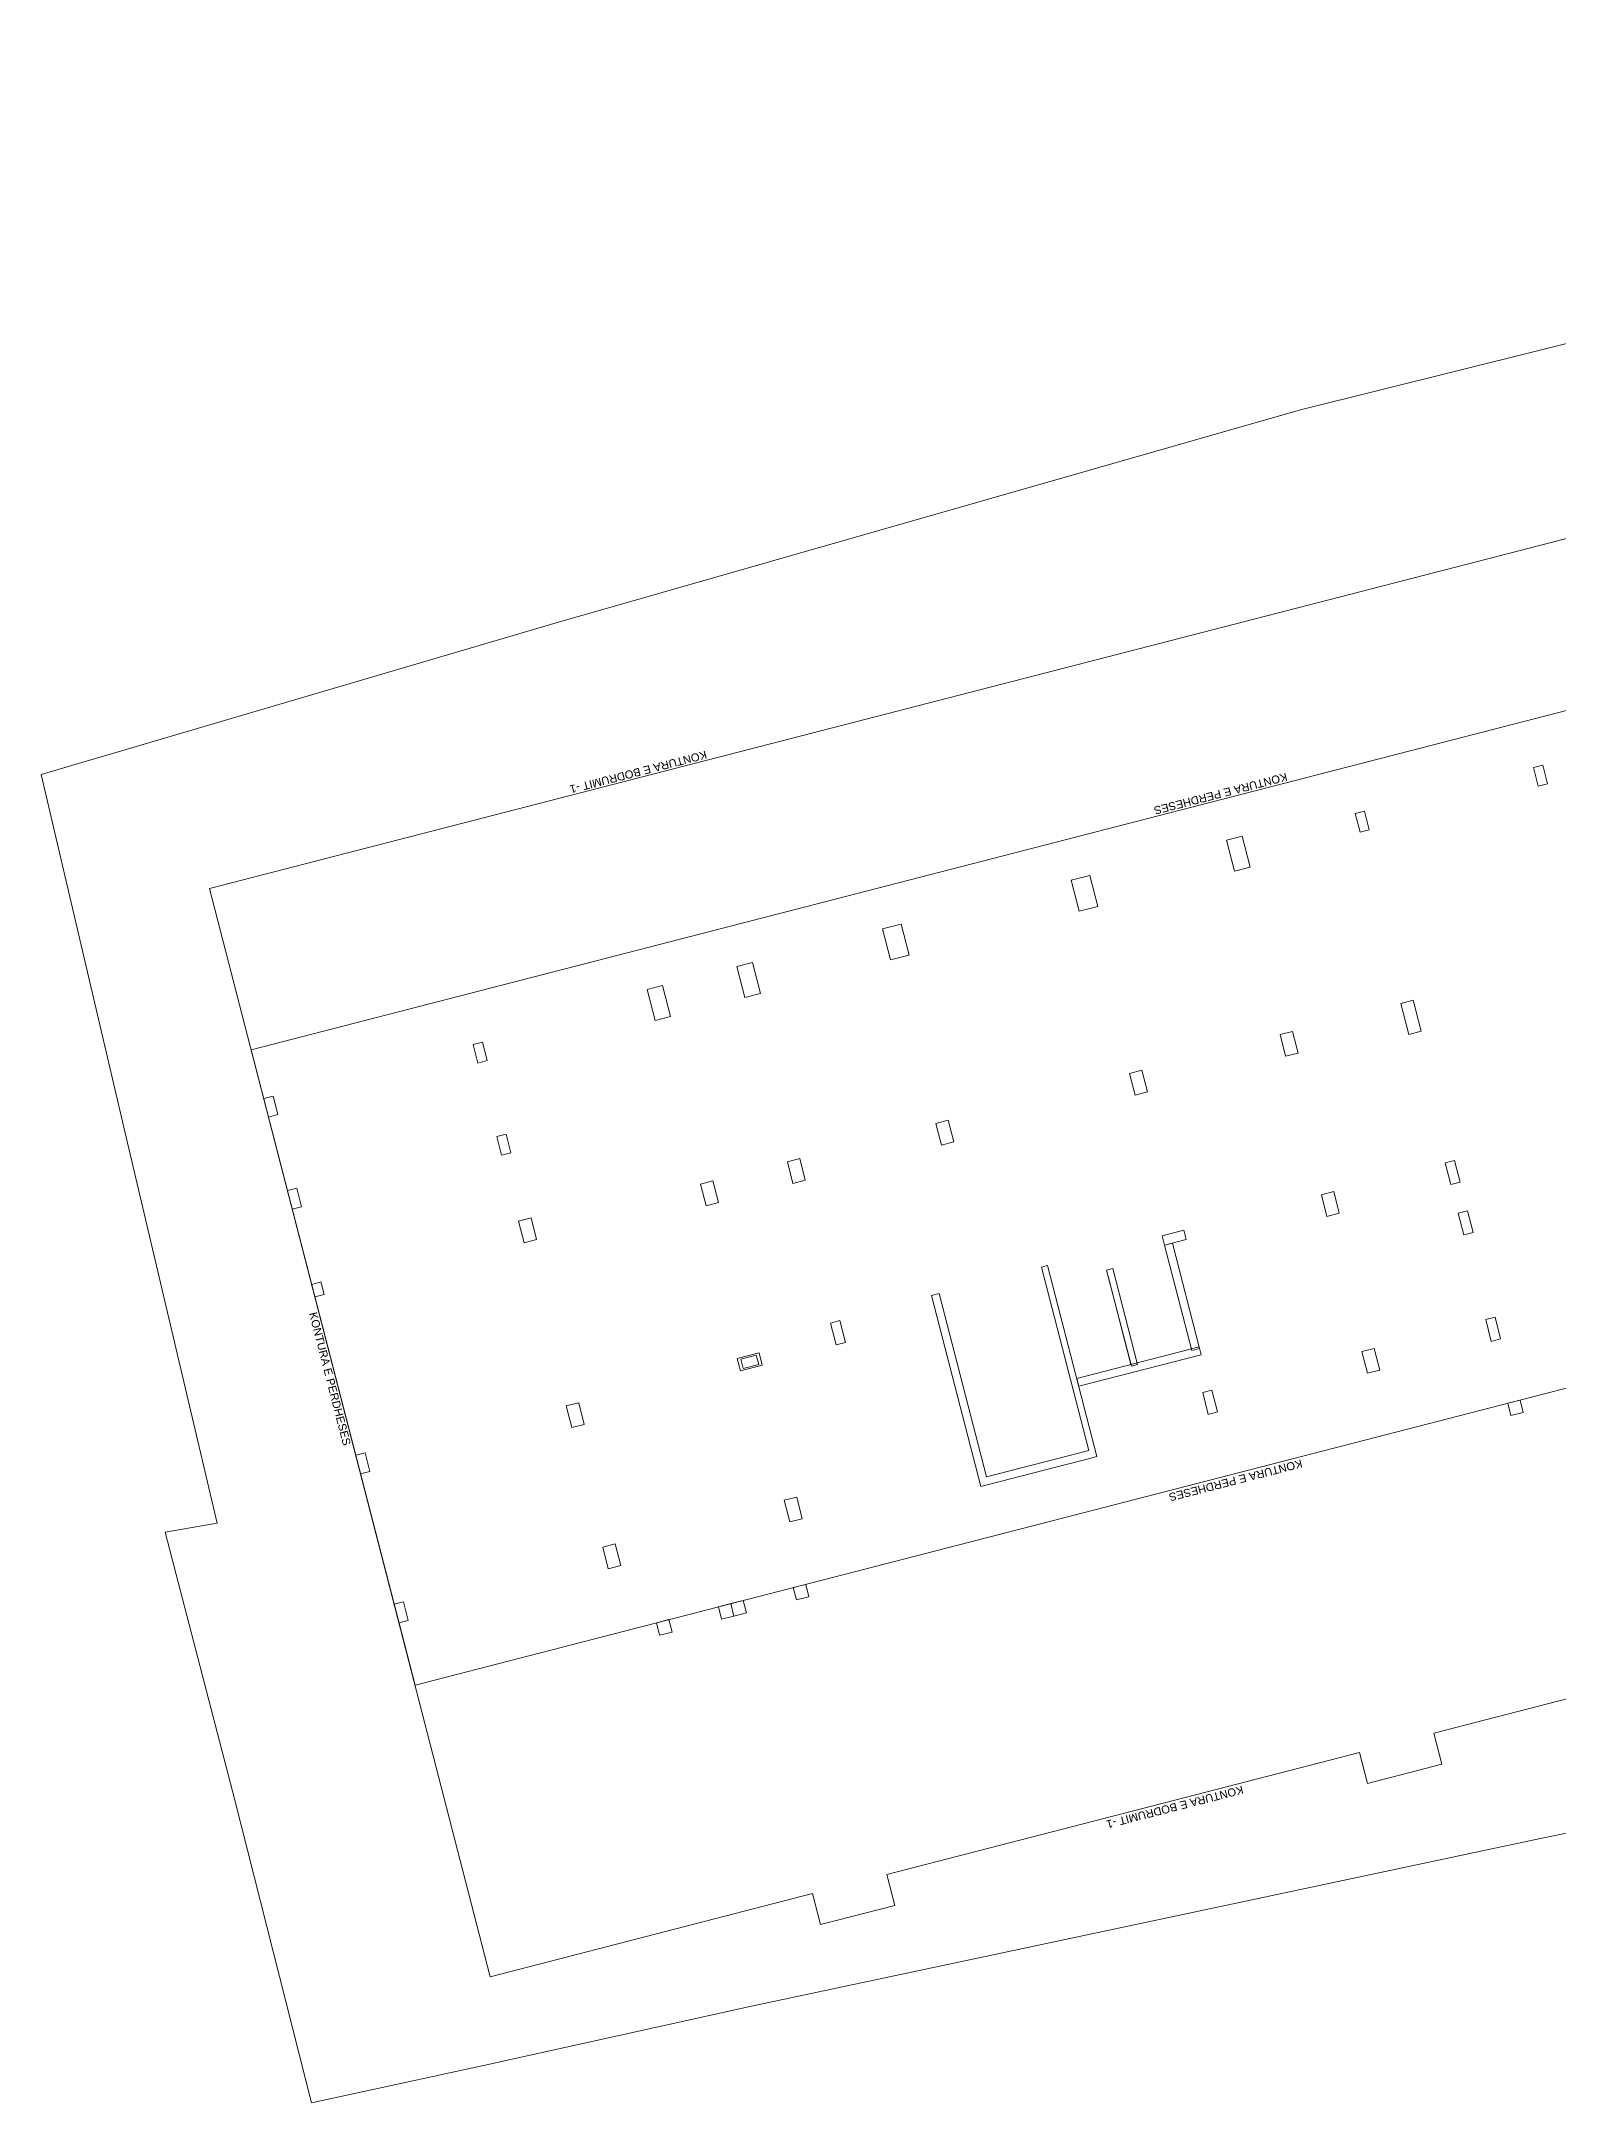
# Model space of a CAD drawing. Header units: metres. Extents: x 7515494.3 to 7515589.2, y 4752842.2 to 4752906.7.
# Drawn here: x 7515494.3 to 7515541.7, y 4752842.2 to 4752906.7 of the extents above; entities that cross this region are included whole.
import ezdxf

# ---------------------------------------------------------------- set-up
doc = ezdxf.new("R2010")
doc.units = ezdxf.units.M
doc.linetypes.add('Dashed Small', pattern=[141.111111, 70.555556, -70.555556])
for name, color, linetype, lineweight in [('kufiri b1', 161, 'Continuous', 5), ('kufiri i perdheses', 7, 'Continuous', 5), ('New_Structural - Bearing_Pen_No__27', 7, 'Continuous', 5), ('New_Structural - Bearing_Pen_No__42', 8, 'Continuous', 5), ('parcela', 5, 'Continuous', 5)]:
    doc.layers.add(name, color=color, linetype=linetype, lineweight=lineweight)
doc.styles.add('GENERATED_STYLE_3', font='arial.ttf')

msp = doc.modelspace()

# ---------------------------------------------------------------- linework, layer by layer
at = {"layer": 'kufiri b1', "color": 161, "lineweight": 5}
msp.add_lwpolyline([(7515499.58, 4752880.181), (7515553.703, 4752894.141), (7515561.757, 4752862.919), (7515558.179, 4752861.996), (7515558.895, 4752859.222), (7515552.552, 4752857.586), (7515552.802, 4752856.617), (7515550.478, 4752856.018), (7515550.228, 4752856.986), (7515537.834, 4752853.789), (7515538.084, 4752852.821), (7515535.76, 4752852.222), (7515535.51, 4752853.19), (7515520.743, 4752849.381), (7515520.993, 4752848.413), (7515518.669, 4752847.813), (7515518.419, 4752848.782), (7515508.349, 4752846.184)], close=True, dxfattribs=at)
at = {"layer": 'kufiri i perdheses', "color": 7, "lineweight": 5}
msp.add_lwpolyline([(7515500.879, 4752875.146), (7515549.817, 4752887.769), (7515554.937, 4752867.919), (7515505.999, 4752855.296)], close=True, dxfattribs=at)
at = {"layer": 'New_Structural - Bearing_Pen_No__27', "color": 7, "linetype": 'Continuous', "lineweight": 5, "flags": 128}
for points in [[(7515527.659, 4752868.073), (7515528.371, 4752865.311)], [(7515527.659, 4752868.073), (7515527.659, 4752868.073)], [(7515527.05, 4752862.626), (7515523.855, 4752861.802)], [(7515523.917, 4752861.56), (7515527.113, 4752862.384)]]:
    msp.add_lwpolyline(points, dxfattribs=at)
at = {"layer": 'New_Structural - Bearing_Pen_No__42', "color": 8, "linetype": 'Dashed Small', "lineweight": 5, "flags": 128}
for points in [[(7515541.096, 4752883.382), (7515541.387, 4752883.457), (7515541.237, 4752884.038), (7515540.946, 4752883.963)], [(7515541.096, 4752883.382), (7515541.387, 4752883.457), (7515541.237, 4752884.038), (7515540.946, 4752883.963)], [(7515535.529, 4752881.946), (7515535.819, 4752882.02), (7515535.669, 4752882.601), (7515535.379, 4752882.527)], [(7515535.529, 4752881.946), (7515535.819, 4752882.02), (7515535.669, 4752882.601), (7515535.379, 4752882.527)], [(7515531.359, 4752881.696), (7515531.608, 4752880.728), (7515532.093, 4752880.853), (7515531.843, 4752881.821)], [(7515531.359, 4752881.696), (7515531.608, 4752880.728), (7515532.093, 4752880.853), (7515531.843, 4752881.821)], [(7515526.503, 4752880.444), (7515526.752, 4752879.475), (7515527.333, 4752879.625), (7515527.084, 4752880.593)], [(7515526.503, 4752880.444), (7515526.752, 4752879.475), (7515527.333, 4752879.625), (7515527.084, 4752880.593)], [(7515520.611, 4752878.924), (7515520.861, 4752877.956), (7515521.442, 4752878.106), (7515521.192, 4752879.074)], [(7515520.611, 4752878.924), (7515520.861, 4752877.956), (7515521.442, 4752878.106), (7515521.192, 4752879.074)], [(7515516.06, 4752877.75), (7515516.309, 4752876.782), (7515516.794, 4752876.907), (7515516.544, 4752877.875)], [(7515516.06, 4752877.75), (7515516.309, 4752876.782), (7515516.794, 4752876.907), (7515516.544, 4752877.875)], [(7515513.252, 4752877.026), (7515513.501, 4752876.057), (7515513.985, 4752876.182), (7515513.736, 4752877.151)], [(7515513.252, 4752877.026), (7515513.501, 4752876.057), (7515513.985, 4752876.182), (7515513.736, 4752877.151)], [(7515537.055, 4752875.627), (7515537.442, 4752875.727), (7515537.193, 4752876.695), (7515536.805, 4752876.595)], [(7515537.055, 4752875.627), (7515537.442, 4752875.727), (7515537.193, 4752876.695), (7515536.805, 4752876.595)], [(7515533.204, 4752874.943), (7515533.591, 4752875.043), (7515533.416, 4752875.721), (7515533.029, 4752875.621)], [(7515533.204, 4752874.943), (7515533.591, 4752875.043), (7515533.416, 4752875.721), (7515533.029, 4752875.621)], [(7515507.962, 4752874.732), (7515508.252, 4752874.807), (7515508.103, 4752875.388), (7515507.812, 4752875.313)], [(7515507.962, 4752874.732), (7515508.252, 4752874.807), (7515508.103, 4752875.388), (7515507.812, 4752875.313)], [(7515528.503, 4752873.731), (7515528.89, 4752873.83), (7515528.715, 4752874.508), (7515528.328, 4752874.408)], [(7515528.503, 4752873.731), (7515528.89, 4752873.83), (7515528.715, 4752874.508), (7515528.328, 4752874.408)], [(7515501.421, 4752873.045), (7515501.712, 4752873.12), (7515501.562, 4752873.701), (7515501.271, 4752873.626)], [(7515501.421, 4752873.045), (7515501.712, 4752873.12), (7515501.562, 4752873.701), (7515501.271, 4752873.626)], [(7515508.704, 4752871.856), (7515508.994, 4752871.931), (7515508.844, 4752872.512), (7515508.554, 4752872.437)], [(7515508.704, 4752871.856), (7515508.994, 4752871.931), (7515508.844, 4752872.512), (7515508.554, 4752872.437)], [(7515522.451, 4752872.17), (7515522.838, 4752872.269), (7515522.663, 4752872.947), (7515522.276, 4752872.847)], [(7515522.451, 4752872.17), (7515522.838, 4752872.269), (7515522.663, 4752872.947), (7515522.276, 4752872.847)], [(7515517.808, 4752870.972), (7515518.195, 4752871.072), (7515518.02, 4752871.75), (7515517.633, 4752871.65)], [(7515517.808, 4752870.972), (7515518.195, 4752871.072), (7515518.02, 4752871.75), (7515517.633, 4752871.65)], [(7515538.368, 4752870.936), (7515538.659, 4752871.011), (7515538.484, 4752871.689), (7515538.193, 4752871.614)], [(7515538.368, 4752870.936), (7515538.659, 4752871.011), (7515538.484, 4752871.689), (7515538.193, 4752871.614)], [(7515502.163, 4752870.169), (7515502.453, 4752870.244), (7515502.303, 4752870.825), (7515502.013, 4752870.75)], [(7515502.163, 4752870.169), (7515502.453, 4752870.244), (7515502.303, 4752870.825), (7515502.013, 4752870.75)], [(7515515.097, 4752870.273), (7515515.484, 4752870.373), (7515515.309, 4752871.05), (7515514.922, 4752870.95)], [(7515515.097, 4752870.273), (7515515.484, 4752870.373), (7515515.309, 4752871.05), (7515514.922, 4752870.95)], [(7515534.495, 4752869.937), (7515534.882, 4752870.037), (7515534.708, 4752870.715), (7515534.32, 4752870.615)], [(7515534.495, 4752869.937), (7515534.882, 4752870.037), (7515534.708, 4752870.715), (7515534.32, 4752870.615)], [(7515509.41, 4752869.116), (7515509.798, 4752869.216), (7515509.623, 4752869.893), (7515509.236, 4752869.794)], [(7515509.41, 4752869.116), (7515509.798, 4752869.216), (7515509.623, 4752869.893), (7515509.236, 4752869.794)], [(7515538.774, 4752869.363), (7515539.065, 4752869.437), (7515538.89, 4752870.115), (7515538.599, 4752870.04)], [(7515538.774, 4752869.363), (7515539.065, 4752869.437), (7515538.89, 4752870.115), (7515538.599, 4752870.04)], [(7515529.348, 4752869.332), (7515529.423, 4752869.042), (7515530.101, 4752869.217), (7515530.026, 4752869.507)], [(7515529.348, 4752869.332), (7515529.423, 4752869.042), (7515530.101, 4752869.217), (7515530.026, 4752869.507)], [(7515530.272, 4752865.75), (7515530.514, 4752865.812), (7515529.665, 4752869.104), (7515529.423, 4752869.042)], [(7515530.272, 4752865.75), (7515530.514, 4752865.812), (7515529.665, 4752869.104), (7515529.423, 4752869.042)], [(7515528.384, 4752865.263), (7515528.578, 4752865.313), (7515527.803, 4752868.314), (7515527.61, 4752868.264)], [(7515528.384, 4752865.263), (7515528.578, 4752865.313), (7515527.803, 4752868.314), (7515527.61, 4752868.264)], [(7515502.87, 4752867.429), (7515503.16, 4752867.504), (7515503.06, 4752867.891), (7515502.77, 4752867.816)], [(7515519.16, 4752865.93), (7515519.451, 4752866.005), (7515519.276, 4752866.683), (7515518.985, 4752866.608)], [(7515519.16, 4752865.93), (7515519.451, 4752866.005), (7515519.276, 4752866.683), (7515518.985, 4752866.608)], [(7515539.632, 4752866.036), (7515539.923, 4752866.111), (7515539.748, 4752866.789), (7515539.457, 4752866.714)], [(7515539.632, 4752866.036), (7515539.923, 4752866.111), (7515539.748, 4752866.789), (7515539.457, 4752866.714)], [(7515516.17, 4752865.112), (7515516.847, 4752865.287), (7515516.748, 4752865.674), (7515516.07, 4752865.499)], [(7515516.254, 4752865.185), (7515516.738, 4752865.31), (7515516.663, 4752865.601), (7515516.179, 4752865.476)], [(7515530.564, 4752865.618), (7515530.502, 4752865.86), (7515526.677, 4752864.874), (7515526.739, 4752864.632)], [(7515530.564, 4752865.618), (7515530.502, 4752865.86), (7515526.677, 4752864.874), (7515526.739, 4752864.632)], [(7515535.759, 4752865.037), (7515536.146, 4752865.137), (7515535.971, 4752865.815), (7515535.584, 4752865.715)], [(7515535.759, 4752865.037), (7515536.146, 4752865.137), (7515535.971, 4752865.815), (7515535.584, 4752865.715)], [(7515510.9, 4752863.34), (7515511.288, 4752863.44), (7515511.113, 4752864.118), (7515510.725, 4752864.018)], [(7515510.9, 4752863.34), (7515511.288, 4752863.44), (7515511.113, 4752864.118), (7515510.725, 4752864.018)], [(7515530.787, 4752863.755), (7515531.077, 4752863.83), (7515530.902, 4752864.508), (7515530.612, 4752864.433)], [(7515530.787, 4752863.755), (7515531.077, 4752863.83), (7515530.902, 4752864.508), (7515530.612, 4752864.433)], [(7515540.244, 4752863.716), (7515540.631, 4752863.816), (7515540.531, 4752864.203), (7515540.144, 4752864.103)], [(7515504.297, 4752861.895), (7515504.588, 4752861.97), (7515504.438, 4752862.551), (7515504.147, 4752862.476)], [(7515504.297, 4752861.895), (7515504.588, 4752861.97), (7515504.438, 4752862.551), (7515504.147, 4752862.476)], [(7515517.712, 4752860.393), (7515518.099, 4752860.493), (7515517.925, 4752861.171), (7515517.537, 4752861.071)], [(7515517.712, 4752860.393), (7515518.099, 4752860.493), (7515517.925, 4752861.171), (7515517.537, 4752861.071)], [(7515512.038, 4752858.929), (7515512.425, 4752859.029), (7515512.25, 4752859.707), (7515511.863, 4752859.607)], [(7515512.038, 4752858.929), (7515512.425, 4752859.029), (7515512.25, 4752859.707), (7515511.863, 4752859.607)], [(7515517.819, 4752858.343), (7515518.206, 4752858.443), (7515518.306, 4752858.056), (7515517.919, 4752857.956)], [(7515505.497, 4752857.242), (7515505.788, 4752857.317), (7515505.638, 4752857.898), (7515505.347, 4752857.823)], [(7515505.497, 4752857.242), (7515505.788, 4752857.317), (7515505.638, 4752857.898), (7515505.347, 4752857.823)], [(7515515.479, 4752857.741), (7515515.866, 4752857.841), (7515515.966, 4752857.454), (7515515.579, 4752857.354)], [(7515515.866, 4752857.841), (7515516.254, 4752857.941), (7515516.354, 4752857.554), (7515515.966, 4752857.454)], [(7515513.541, 4752857.241), (7515513.929, 4752857.341), (7515514.029, 4752856.954), (7515513.641, 4752856.854)]]:
    msp.add_lwpolyline(points, close=True, dxfattribs=at)
for points in [[(7515527.113, 4752862.384), (7515527.306, 4752862.434), (7515525.765, 4752868.408), (7515525.572, 4752868.358), (7515527.05, 4752862.626)], [(7515523.855, 4752861.802), (7515522.376, 4752867.534), (7515522.134, 4752867.472), (7515523.675, 4752861.497), (7515523.917, 4752861.56)], [(7515523.855, 4752861.802), (7515522.376, 4752867.534), (7515522.134, 4752867.472), (7515523.675, 4752861.497), (7515523.917, 4752861.56)]]:
    msp.add_lwpolyline(points, dxfattribs=at)
at = {"layer": 'parcela', "color": 5, "lineweight": 5, "flags": 128}
msp.add_lwpolyline([(7515589.172, 4752880.06), (7515584.733, 4752896.47), (7515581.943, 4752906.66), (7515558.483, 4752901.32), (7515533.673, 4752895.141), (7515510.413, 4752888.491), (7515494.318, 4752883.744), (7515496.975, 4752872.417), (7515499.811, 4752860.352), (7515498.187, 4752860.075), (7515500.363, 4752851.696), (7515502.766, 4752842.245), (7515508.14, 4752843.412), (7515516.51, 4752845.262), (7515540.971, 4752850.462), (7515547.5, 4752851.812), (7515549.88, 4752852.342), (7515565.831, 4752855.621), (7515588.001, 4752859.781)], close=True, dxfattribs=at)

# ---------------------------------------------------------------- texts
at = {"layer": 'kufiri b1', "color": 161, "linetype": 'Continuous', "lineweight": 5, "char_height": 0.25, "attachment_point": 2, "rotation": 194.46337, "style": 'GENERATED_STYLE_3'}
for insert in [(7515513.009, 4752883.704), (7515529.775, 4752851.364)]:
    msp.add_mtext('\\A1;KONTURA E BODRUMIT -1', dxfattribs=dict(at, insert=insert))
at = {"layer": 'kufiri i perdheses', "color": 7, "linetype": 'Continuous', "lineweight": 5, "char_height": 0.25, "attachment_point": 2, "style": 'GENERATED_STYLE_3'}
for insert, rotation in [((7515531.204, 4752883.027), 194.46337), ((7515503.463, 4752864.898), 284.46337), ((7515531.673, 4752861.571), 194.46337)]:
    msp.add_mtext('\\A1;KONTURA E PERDHESES', dxfattribs=dict(at, insert=insert, rotation=rotation))

doc.saveas('drawing.dxf')
